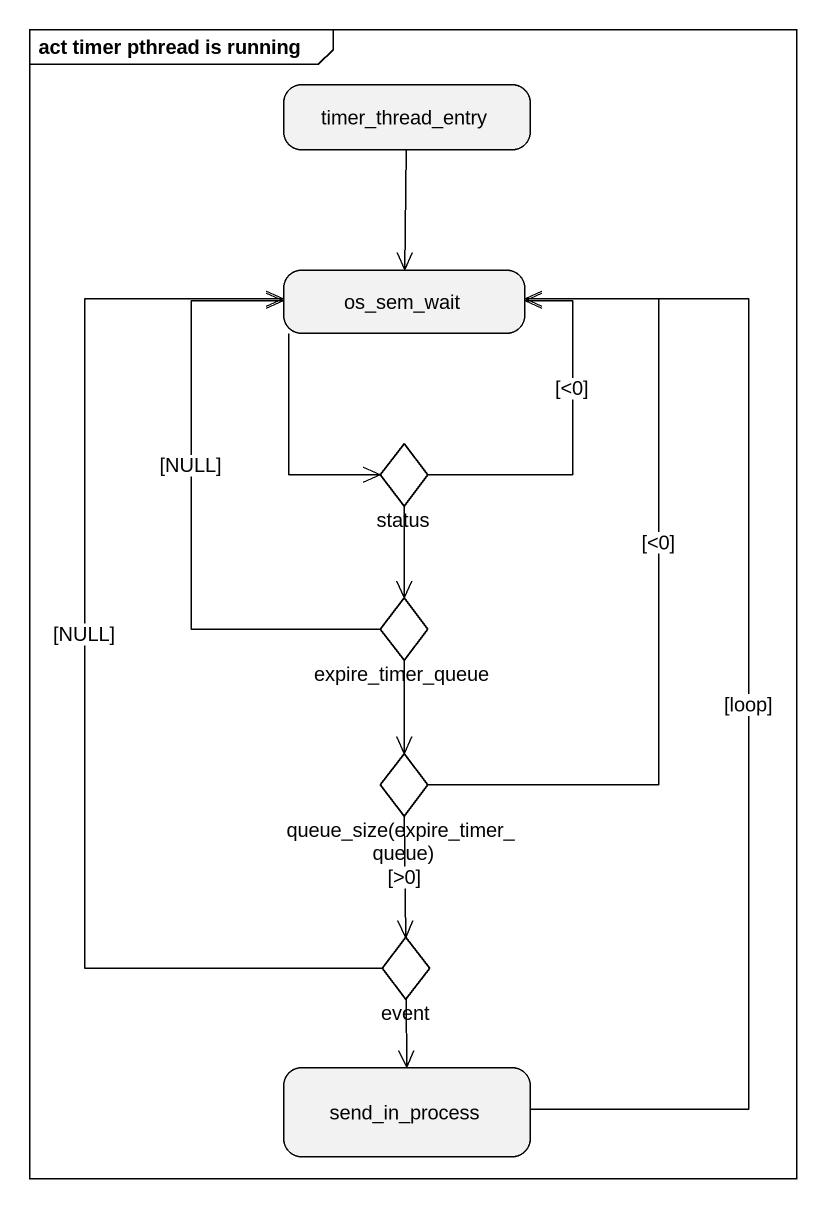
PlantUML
@startuml
mainframe act timer pthread is running
hide empty description
state timer_thread_entry
state os_sem_wait
state status <<choice>>
state expire_timer_queue <<choice>>
state "queue_size(expire_timer_queue)" as queue_size_expire_timer <<choice>>
state event <<choice>>
state send_in_process
timer_thread_entry --> os_sem_wait
os_sem_wait --> status
status -up-> os_sem_wait : [<0]
status --> expire_timer_queue
expire_timer_queue -up-> os_sem_wait : [NULL]
expire_timer_queue --> queue_size_expire_timer
queue_size_expire_timer -up-> os_sem_wait : [<0]
queue_size_expire_timer --> event : [>0]
event -up-> os_sem_wait : [NULL]
event --> send_in_process
send_in_process -up-> os_sem_wait : [loop]
@enduml
